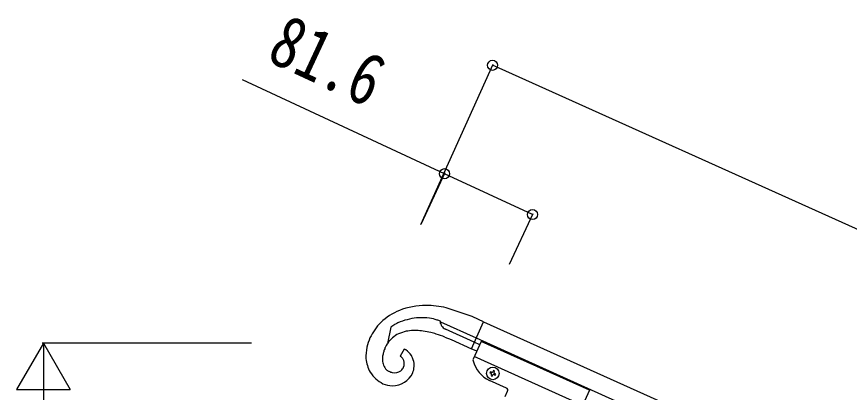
# Model space of a CAD drawing. Units: millimetres, scale not verified. Extents: x -4015 to 4015, y -2862 to 2860.
# Drawn here: x 57 to 758, y -871 to -555 of the extents above; entities that cross this region are included whole.
import ezdxf
from ezdxf.enums import TextEntityAlignment as Align

# ---------------------------------------------------------------- set-up
doc = ezdxf.new("R2010")
doc.units = ezdxf.units.MM
doc.header["$LTSCALE"] = 10
doc.layers.add('0-3_YKK_A1', color=4, linetype='Continuous')
doc.layers.add('0-4_YKK_D', color=6, linetype='Continuous')
doc.styles.add('ＭＳ ゴシック', font='')
doc.styles.get('ＭＳ ゴシック').set_extended_font_data('MS Gothic')

msp = doc.modelspace()

# ---------------------------------------------------------------- linework, layer by layer
at = {"layer": '0-3_YKK_A1'}
for p, q in [((440.61, -807.45), (418.73, -799.98)), ((413.78, -811.83), (443.92, -825.38)), ((439.81, -834.5), (450.07, -811.7)), ((450.01, -811.75), (1299.27, -1193.96)), ((371.94, -816.43), (369.15, -830)), ((372.76, -815.79), (371.94, -816.43)), ((413.93, -813.09), (413.88, -812.86)), ((414.76, -815.24), (414.68, -815.09)), ((442.28, -829.03), (417.96, -818.1)), ((417.58, -824.65), (422.74, -826.82)), ((443.85, -825.43), (1293.11, -1207.64)), ((367.17, -833.87), (367.41, -833.34)), ((422.74, -826.82), (439.82, -834.5)), ((448.05, -828.38), (441.35, -843.26)), ((446.8, -831.14), (442.21, -829.08)), ((539.24, -869.42), (448.05, -828.38)), ((383.33, -834.88), (379.82, -840.81)), ((444.34, -836.61), (439.75, -834.55)), ((380.74, -841.33), (380.87, -841.42)), ((533.49, -882.18), (442.3, -841.14)), ((369.53, -853), (369.11, -852.7)), ((371.48, -853.99), (370.82, -853.72)), ((371.7, -854.07), (371.48, -853.99)), ((380.68, -852.71), (380.35, -852.97)), ((456.75, -854.25), (455.88, -853.85)), ((469.34, -867.57), (455.2, -861.2)), ((458.99, -856.31), (459.86, -856.7)), ((468.29, -874.77), (470.34, -870.21)), ((539.24, -869.42), (532.54, -884.3))]:
    msp.add_line(p, q, dxfattribs=at)
for points in [[(413.88, -812.86), (413.74, -811.41), (413.74, -811.39)], [(450.07, -811.7), (440.96, -807.61), (440.61, -807.45)], [(455.88, -853.85), (455.49, -854.73), (456.36, -855.12)], [(458.9, -854.16), (459.29, -853.29), (458.42, -852.89), (458.02, -853.77)], [(456.84, -856.39), (456.45, -857.27), (457.32, -857.66), (457.72, -856.79)], [(459.86, -856.7), (460.26, -855.82), (459.38, -855.43)]]:
    msp.add_lwpolyline(points, dxfattribs=at)
msp.add_circle((457.87, -855.28), 5.3, dxfattribs=at)
for centre, radius, start, end in [((402.23, -861.63), 63.66, 90.60504, 111.1761), ((400.15, -884.61), 86.64, 77.61844, 89.06806), ((399.22, -850.38), 52.1, 112.55979, 133.13084), ((399.32, -847.21), 49.91, 135.70379, 153.99947), ((410.89, -884.27), 78.76, 113.0872, 115.37895), ((400.13, -866.13), 57.91, 94.31426, 110.33095), ((397.76, -863.83), 55.49, 82.89648, 92.05892), ((398.26, -849.5), 41.23, 71.9535, 81.11594), ((385.85, -878.56), 72.76, 67.46135, 69.7531), ((414.49, -811.43), 0.75, 174.65093, 176.94269), ((404.69, -860.31), 54.78, 123.35158, 125.64334), ((411.75, -877.88), 73.44, 118.12459, 120.41634), ((393.42, -867.88), 48.81, 93.09402, 99.96745), ((392.42, -887.08), 67.96, 89.08197, 91.37373), ((390.31, -892.34), 73.28, 82.91866, 87.50171), ((387.28, -900.04), 81.33, 76.88295, 81.466), ((425, -810.28), 11.41, 194.23925, 201.11268), ((423.21, -810.62), 9.63, 203.06564, 207.64869), ((421.37, -811.07), 7.82, 212.24017, 244.11861), ((402.12, -845.69), 51.82, 156.87718, 166.03962), ((389.24, -843.79), 24.36, 115.91795, 145.5456), ((392.1, -852.65), 33.61, 102.23835, 113.68797), ((376.84, -935.22), 117.98, 73.53151, 75.82327), ((349.9, -1005.65), 193.24, 69.49985, 71.7916), ((391.35, -840.96), 40.27, 168.87005, 182.60458), ((419.21, -858.39), 57.54, 147.31811, 154.19155), ((392.07, -844.57), 27.19, 169.8139, 174.39695), ((400.96, -847.33), 36.45, 163.42899, 168.01204), ((404.89, -849.74), 40.92, 157.17504, 161.75809), ((376.98, -846.83), 6.66, 55.6134, 64.77584), ((375.8, -850.77), 17.59, 60.03921, 64.62226), ((376.35, -848.53), 15.38, 32.54798, 57.65718), ((372.08, -850.34), 19.97, 18.8891, 30.33872), ((381.1, -839.84), 30.12, 185.60624, 208.44861), ((394.53, -843.51), 29.56, 176.90021, 181.48326), ((379.54, -843.32), 14.6, 183.77256, 199.78925), ((376.29, -847.4), 7.53, 47.96761, 52.55066), ((374.59, -848.84), 9.74, 41.62742, 46.21047), ((376.08, -847.01), 7.41, 20.40644, 38.70213), ((375.43, -846.77), 7.96, 336.3179, 17.1338), ((375.1, -848.58), 16.56, 337.9145, 16.50668), ((443.17, -844.08), 2, 155.77, 194.26995), ((465.46, -838.41), 25, 194.26995, 245.77), ((377.01, -840.09), 26.47, 212.2073, 244.08574), ((376.05, -844.16), 11.03, 201.80874, 226.91793), ((380.93, -837.56), 19.21, 229.72, 232.01175), ((376.14, -842.61), 12.31, 237.53075, 244.40418), ((377.8, -834.75), 20.26, 252.47281, 257.05586), ((375.07, -845.66), 9.02, 258.4133, 305.85241), ((373.3, -846.75), 18.94, 270.14711, 334.83574), ((374.9, -846.3), 8.64, 312.0329, 334.87527), ((457.15, -853.37), 0.96, 245.77, 335.77), ((459.78, -854.56), 0.96, 155.77, 245.77), ((455.97, -856), 0.96, 335.77, 65.77), ((458.59, -857.18), 0.96, 65.77, 155.77), ((374.34, -843), 22.71, 246.93161, 267.50267), ((468.52, -869.39), 2, 335.77, 65.77)]:
    msp.add_arc(centre, radius, start, end, dxfattribs=at)
at = {"layer": '0-4_YKK_D'}
for p, q in [((397.38, -729.87), (458.1, -594.94)), ((1381.36, -1011.54), (457.69, -595.85)), ((397.8, -728.96), (417.68, -686.19)), ((471.83, -763.37), (491.71, -720.61)), ((79.69, -829.9), (57.19, -868.87)), ((254.83, -829.9), (78.69, -829.9)), ((79.69, -829.9), (102.19, -868.87)), ((79.69, -829.9), (79.69, -907.84)), ((57.19, -868.87), (102.19, -868.87))]:
    msp.add_line(p, q, dxfattribs=at)
msp.add_lwpolyline([(491.29, -721.52), (417.26, -687.1), (247.33, -608.1)], dxfattribs=at)
for centre in [(457.69, -595.85), (417.26, -687.1), (491.29, -721.52)]:
    msp.add_circle(centre, 4.25, dxfattribs=at)

# ---------------------------------------------------------------- texts
at = {"layer": '0-4_YKK_D', "style": 'ＭＳ ゴシック', "width": 0.8}
msp.add_text('81.6', height=43.99, rotation=335.067, dxfattribs=at).set_placement((260.61, -603.25), align=Align.BOTTOM_LEFT)

doc.saveas('drawing.dxf')
